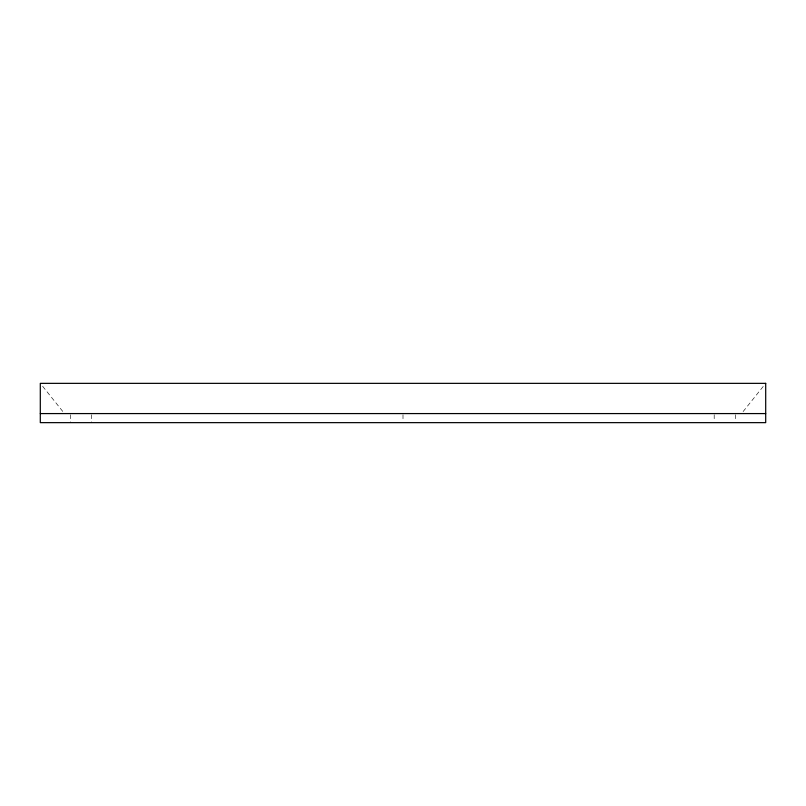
<?xml version="1.0" encoding="UTF-8"?>
<svg xmlns="http://www.w3.org/2000/svg" width="806" height="806" viewBox="0 0 806 806"><rect width="100%" height="100%" fill="white"/><g stroke="black" fill="none" stroke-linecap="round" stroke-linejoin="round"><path stroke-width="0.6" stroke-dasharray="4.03 3.02" d="M743.082 411.624L765.7 383.354M42.637 386.276L62.918 411.624M735.304 414.707L735.304 421.508M714.197 414.707L714.197 421.508M403 414.707L403 421.508M91.562 414.717L91.562 422.646M70.404 414.717L70.404 422.646"/><path stroke-width="1.21" d="M40.3 413.579L765.7 413.579M765.7 383.354L40.3 383.354L40.3 422.646L765.7 422.646L765.7 383.354"/></g></svg>
